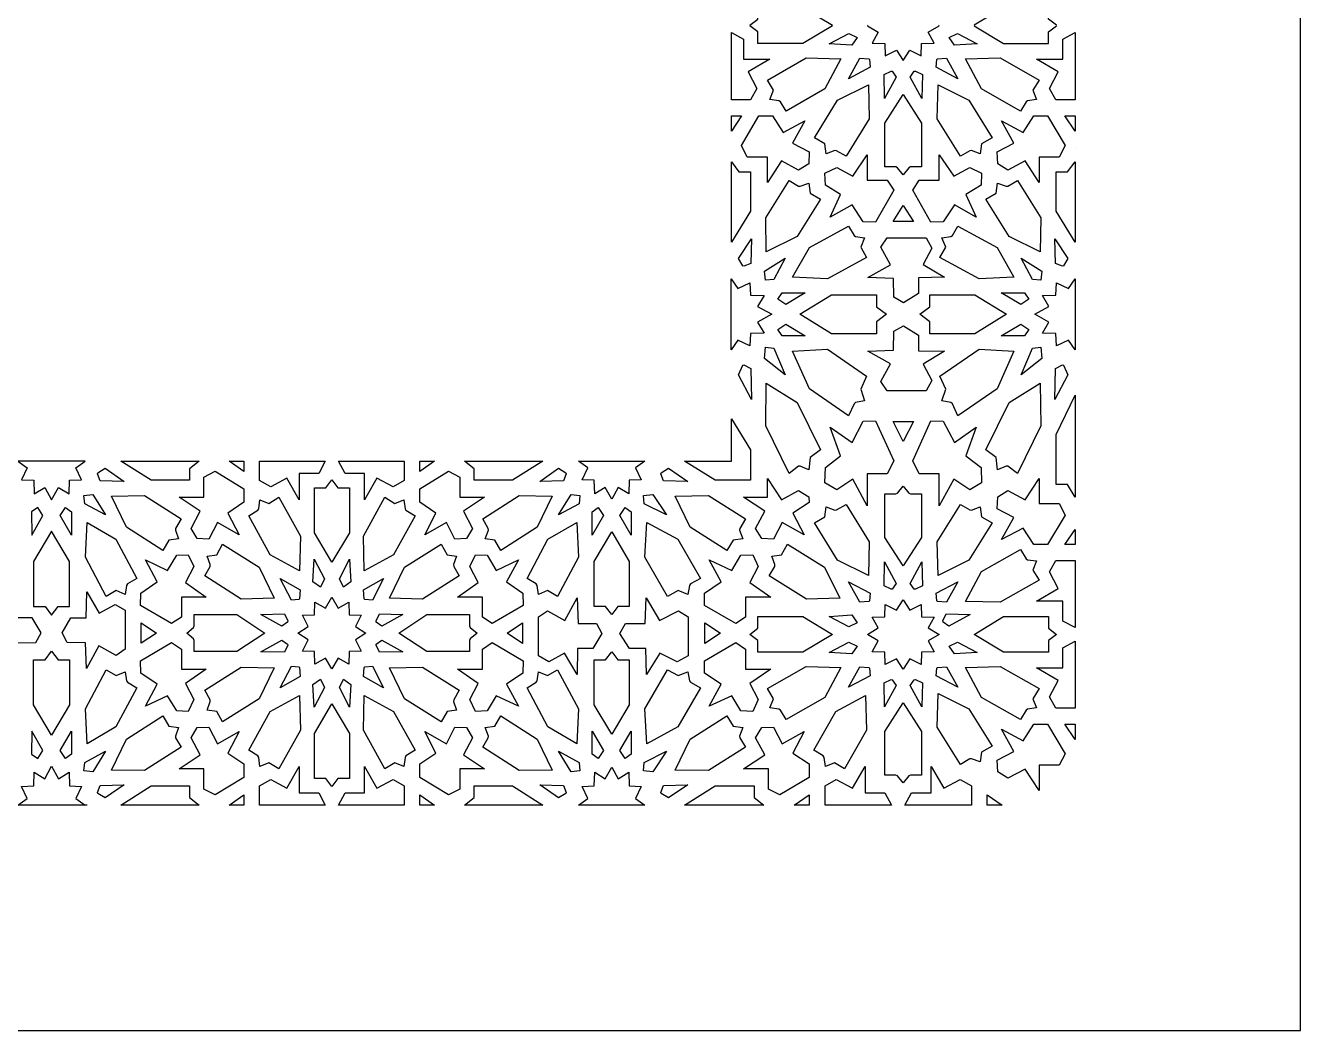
# Model space of a CAD drawing. Extents: x -332 to 332, y -268 to 268.
# Drawn here: x -7 to 332.5, y -267.5 to 0 of the extents above; entities that cross this region are included whole.
import ezdxf

# ---------------------------------------------------------------- set-up
doc = ezdxf.new("R2010")
doc.units = 0
doc.layers.add('LAYER_1', color=18, linetype='CONTINUOUS')

msp = doc.modelspace()

# ---------------------------------------------------------------- linework, layer by layer
at = {"layer": 'LAYER_1'}
for points in [[(-332.5, -267.5), (332.5, -267.5), (332.5, 267.5), (-332.5, 267.5)], [(185.9876315055893, -7e-15), (185.9205435360328, 0.0514788975130003), (188.050703676461, 1.693065325523378), (188.0507036764611, 4.832102821401214), (200.0237140866926, 4.832102821401214), (207.8636909034786, 0.0548137879919182), (207.7737374401398, 0), (207.8636909034786, -0.0548137879919182), (200.0237140866926, -4.832102821401214), (188.0507036764611, -4.832102821401214), (188.050703676461, -1.693065325523378), (185.9205435360328, -0.0514788975130003)], [(245.6813207190692, -4.1e-15), (245.5913635854922, -0.0548153697080451), (253.4312441591221, -4.832102821401342), (265.4044475045564, -4.832102821401342), (265.4044475045564, -1.692620921324483), (267.5345109529575, -0.0581502602018205), (267.4590538437101, 0), (267.5345109529575, 0.0581502602018205), (265.4044475045564, 1.692620921324483), (265.4044475045564, 4.832102821401342), (253.4312441591221, 4.832102821401342), (245.5913635854922, 0.0548153697080451)], [(180.971105368795, -1.881183760866904), (184.2408530571612, -3.649492599642983), (184.2408530571612, -8.97608870566733), (191.240650770577, -8.97608870566733), (185.4902141447458, -12.34045475152913), (187.7749147148482, -16.75809086532134), (186.0685027672475, -19.79408119709528), (180.971105368795, -19.79408119709528)], [(207.0493998069454, -4.857033041159426), (212.2385578662287, -2.099268055952201), (214.4992640702264, -3.205437958817626), (213.0388655012428, -5.261665062527747)], [(238.9557904187445, -3.205437958817626), (241.2164966227419, -2.099268055952066), (246.4056546820246, -4.857033041158367), (240.4161889877279, -5.261665062527605)], [(265.6801389190037, -16.7580893439218), (267.9647414317977, -12.3404534524684), (262.2143070263467, -8.976088705667472), (269.2141047397627, -8.976088705667472), (269.2141047397627, -3.649492599643068), (272.483852428128, -1.881183760866989), (272.483852428128, -19.79408119709528), (267.3865517217241, -19.79408119709528)], [(194.0342986024805, -20.29324649563694), (193.6415143228971, -20.03405451183733), (191.2133463964148, -19.70178028902767), (192.197387273762, -17.24063782463936), (190.5683369253959, -14.5338095555137), (200.8957568383972, -8.644186869766337), (210.1455540262978, -8.90847552290569), (205.8620619004514, -16.88736439820317), (195.5304372768, -22.77947519703481)], [(215.1799506115522, -8.700056371667053), (217.5615598523819, -8.862588008912084), (217.7699191850411, -9.070740328194397), (217.9273155803604, -11.12516144225045), (212.1905414448879, -14.15780407347813)], [(235.5276422165644, -11.12516144225045), (235.6850386118827, -9.070740328196237), (235.8933979445429, -8.862588008912084), (238.2750071853717, -8.700056371667053), (241.2644163520357, -14.15780407347784)], [(247.5928965626329, -16.88736477811396), (243.3094979064284, -8.90847559594416), (252.559297315618, -8.644186879336623), (262.8866247150546, -14.53381102282804), (261.2576681300878, -17.24064011280398), (262.2417077398835, -19.70177940697268), (259.8134453918723, -20.03405511486945), (259.4206586268946, -20.29324743876846), (257.9245205201238, -22.77947519703494)], [(221.6352159573361, -13.02485693026256), (223.501044698535, -12.1202263907311), (223.7762227076799, -12.18901335488764), (224.889443664254, -13.70712556462189), (221.745401121704, -19.44907575523222)], [(228.5656084626862, -13.70711583185602), (229.6789361070279, -12.18900493582719), (229.9541121817844, -12.12022854316228), (231.8198414673629, -13.02486242623556), (231.7095391934348, -19.44907492033811)], [(208.9661207400565, -33.33001269789918), (208.5050327432721, -33.29004962302562), (206.2061232333069, -34.1394977600746), (205.8505654366934, -31.51879990503363), (203.0837655531632, -29.91034980549333), (209.2189603051975, -19.90916039544842), (217.4588279544234, -15.80245418489673), (217.6525257696147, -24.80617159781465), (211.5147065361979, -34.81157444908631)], [(235.8025291631699, -24.80617292200162), (235.9963206449572, -15.80245540341612), (244.2359970904795, -19.90915974136151), (250.3711922437607, -29.91034980549345), (247.6043923602303, -31.51879990503363), (247.2488345636168, -34.13949776007475), (244.9499250536521, -33.29004962302572), (244.4888370568675, -33.33001269789918), (241.9402521727583, -34.81157391889728)], [(225.2045075382787, -37.84356873841901), (224.7824931185514, -37.64249191650248), (221.8167268431209, -37.64249191650248), (221.8167268431209, -25.99271434552971), (226.72752598832, -18.35550482063434), (231.6382309538023, -25.99271361562006), (231.6382309538023, -37.64249191650248), (228.6724710812335, -37.64249191650248), (228.2504473888191, -37.84358014080777), (226.7275239087134, -39.71633204613077)], [(180.971105368795, -24.07205741129861), (183.6911070045844, -24.07205741129861), (180.971105368795, -28.10822694954074)], [(190.57388264664, -35.02037177736378), (185.1907297824741, -35.02037177736378), (183.6497859293071, -31.95626954588663), (188.3194767575806, -24.07490046415838), (191.9145743110458, -24.07490046415838), (194.7892720228717, -28.48531249324494), (200.5658929867346, -25.40360974231051), (197.2540985860544, -31.35270946499008), (201.7258956721143, -33.666372288226), (201.5797249430616, -36.82467169883842), (198.8836318322359, -38.50790893188822), (194.2946795924298, -36.04645791974218), (190.57388264664, -41.78329091867158)], [(259.1602767748897, -36.04645868656213), (254.5713259646878, -38.50790893188822), (251.8752352746516, -36.82467321019703), (251.7291560138183, -33.66637373848847), (256.2009575716717, -31.3527086015925), (252.8890749305308, -25.40361514129469), (258.6656857740515, -28.48531249324506), (261.5403834858781, -24.07490046415851), (265.1354810393433, -24.07490046415851), (269.8051718676176, -31.95626954588677), (268.2642280144489, -35.02037177736378), (262.8811718423307, -35.02037177736378), (262.8811718423307, -41.7833018271955)], [(269.7639425134169, -24.07205741129861), (272.4838524281282, -24.07205741129861), (272.483852428128, -28.1082139971876)], [(272.4999999999999, -32.79613281139472), (272.4999999999999, -32.80128528762274), (272.4999609812858, -32.79870906314147)], [(272.4999999999999, -32.80967864528773), (272.4999999999999, -32.81483112151574), (272.4999609812858, -32.81225486976899)], [(180.971105368795, -36.27505507218713), (182.9927410066467, -38.93315326616202), (186.0347806077933, -38.93315326616202), (186.0347806077933, -49.44176560055145), (180.971105368795, -57.70889799228567)], [(216.0608730442137, -52.24897964977814), (213.1050068932585, -47.75236848637277), (207.2642183524232, -51.01148256437129), (210.0573399591494, -44.94368230389384), (206.0158223883444, -42.46217449469171), (205.8699861486695, -39.29649333954566), (209.0197464423805, -37.77920423142616), (213.2755579542942, -40.06384163510465), (217.1477673849621, -34.40938504488052), (217.1477673849621, -41.18897814330479), (222.4408202540873, -41.18897814330479), (224.1965082519094, -43.86651281805365), (219.3765641940374, -52.30611685437434)], [(229.2584508064313, -43.86651502676384), (231.0142318234576, -41.18897814330479), (236.3071904119617, -41.18897814330479), (236.3071904119617, -34.40937516368162), (240.1794986775562, -40.06384201721335), (244.4352122081977, -37.77920464264477), (247.5849745352082, -39.29649473023676), (247.4392297162896, -42.46217491518799), (243.3976172116853, -44.94368094377462), (246.1907394445012, -51.01148256437142), (240.3499509036644, -47.75236848637277), (237.3940847527103, -52.24897964977814), (234.0783936028866, -52.30611685437434)], [(267.4202738811774, -49.44176626974796), (267.4202738811774, -38.93315326616215), (270.4622167902768, -38.93315326616215), (272.4838524281282, -36.27505507218743), (272.4838524281287, -57.70888948527497)], [(190.1242231444866, -51.22911606670586), (196.3337643851189, -41.26569772781188), (198.8715161469725, -42.7645128207386), (199.3323864839603, -42.80764303061038), (201.6372912699267, -41.97370821038619), (201.9740574950924, -44.59691313499665), (204.7291586950658, -46.22413015634434), (198.5222877176909, -56.1834164743149), (190.2533854206067, -60.23384224020909)], [(254.932766971392, -56.18341679540639), (248.725895793905, -46.22413015634451), (251.4809998630503, -44.5969114404073), (251.8176730253479, -41.97371056154657), (254.1225779614359, -42.80764543608676), (254.5834342559689, -42.76452351950992), (257.1213834645554, -41.26569436723894), (263.3308308911488, -51.22911474817471), (263.2015749320801, -60.23384226084954)], [(226.7289500189274, -47.94478942988702), (229.4960960400268, -52.1596700867163), (224.0211431192606, -52.1596700867163)], [(197.2928901978477, -66.94719957978548), (201.7474329153374, -59.05760038798077), (212.2036898094419, -53.37791061856824), (213.6456498009569, -55.89359499577175), (214.0333189691848, -56.16120281355056), (216.453540968709, -56.5431084690659), (215.4164744991765, -58.98337267119392), (216.9869276823653, -61.72315487851264), (206.5346324086611, -67.4004091220852)], [(236.4681229012604, -61.72315344686957), (238.0384807841814, -58.98337305582058), (237.0015070328614, -56.54310949276261), (239.4217293862835, -56.16120378140356), (239.8094056109301, -55.89358365242657), (241.2512714658345, -53.37791250795946), (251.707525547409, -59.05760074964714), (256.1621616957717, -66.94719958173698), (246.9203257475313, -67.40040912632905)], [(184.0250657019683, -64.00584203507235), (182.8649353283853, -62.00886436579152), (186.3409916264272, -56.82500309811385), (186.183673888485, -63.33198784624048), (184.3009951215002, -64.10057376376696)], [(224.1955476074414, -72.3514042732218), (224.1428315458037, -67.3527331456667), (217.318706992868, -67.06880118802468), (223.3330477709297, -63.74343585384806), (220.7714329245033, -58.96877084097534), (222.4340265288433, -56.49835923618397), (232.7949631619733, -56.49835923618397), (234.3766054696171, -59.29240159883182), (232.0292459042465, -63.64923418399484), (237.747515778315, -67.02877451459402), (230.8156532491028, -67.1998055643707), (230.7842220864822, -71.3550567888153), (226.8285712835058, -73.79571739824348)], [(267.2713806004847, -63.33198784624022), (267.1140622588577, -56.82497812841214), (270.590017069087, -62.0088608313458), (269.4299943827669, -64.00583449603744), (269.1540600771833, -64.10057405349939)], [(189.8164448817948, -65.4085847712136), (195.2824622919468, -61.95139127341292), (192.2899744674386, -67.59781492831847), (190.0742833272867, -67.81625819547148)], [(261.1650826667509, -67.59781518910849), (258.1724689215153, -61.95137445967855), (263.6385055788687, -65.40858013111335), (263.3807833357848, -67.81625939570759)], [(180.9550544889694, -67.42538814636015), (182.7265829565269, -69.99575760928128), (185.9333637053574, -68.44970052752016), (186.059283854079, -71.7427409782856), (189.6796966567703, -71.85646763853148), (187.9761078031534, -74.75757109026428), (191.7186038446982, -76.87631652447557), (187.9761078031534, -78.99506195868717), (189.6796966567703, -81.89616541042025), (186.0592838540791, -82.00989207066597), (185.9333637053574, -85.30293252143113), (182.7265829565269, -83.75687543967173), (180.9550544889694, -86.32724490259152)], [(270.728472416718, -83.75687672269486), (267.5215942056862, -85.30293550587906), (267.3956739428434, -82.00989207066597), (263.7752611401531, -81.89616541042041), (265.4788499937699, -78.99506195868732), (261.7363539522245, -76.87631652447557), (265.4788499937699, -74.75757109026442), (263.7752611401531, -71.85646763853163), (267.3956739428434, -71.7427409782856), (267.5215942056862, -68.4496975430723), (270.728472416718, -69.99575632625744), (272.4999999999999, -67.42538814636043), (272.4999999999999, -86.32724490259166)], [(193.3092167546442, -72.83613480309597), (194.4795793204883, -71.17856226904036), (200.6554914376627, -71.194212337241), (195.4470038923746, -74.25228420173997)], [(252.7994663592613, -71.194212337241), (258.9753784764353, -71.17856226904036), (260.1457410422801, -72.83613480309597), (258.0079539045494, -74.25228420174012)], [(199.1898954904489, -76.87631652447543), (207.6627627259149, -71.71245220256857), (219.6355570658859, -71.71245220256857), (219.6355570658859, -74.85151096993343), (222.2618649819603, -76.87631652447543), (219.6355570658859, -78.90112207901757), (219.6355570658859, -82.04018084638285), (207.6627627259151, -82.04018084638285)], [(233.8194974230846, -82.04018084638285), (233.8194974230846, -78.9011200517109), (231.1930779816075, -76.87631652447557), (233.8194974230846, -74.8515129972405), (233.8194974230846, -71.71245220256857), (245.7922917630547, -71.71245220256857), (254.2651589985215, -76.87631652447557), (245.7922917630547, -82.040180846383)], [(193.3092167546444, -80.91649824585603), (195.4470038923746, -79.50034884721204), (200.6554914376625, -82.55842071171043), (194.4795793204883, -82.57407077991107)], [(220.7714329245033, -94.7838622079762), (223.3330477709297, -90.00919719510235), (217.3187069928683, -86.6838318609265), (224.1428315458037, -86.39989990328485), (224.1955476074414, -81.4012287757292), (226.8285712835058, -79.95691565070649), (230.7842220864822, -82.3975762601357), (230.8156532491028, -86.5528274845818), (237.7475157783145, -86.72385853435742), (232.0292459042465, -90.1033988649563), (234.3766054696171, -94.46023145011927), (232.7949631619733, -97.25427381276754), (222.4340265288433, -97.25427381276754)], [(252.7994663592611, -82.55842071171057), (258.0079539045494, -79.500348847211), (260.1457410422801, -80.91649824585588), (258.9753784764354, -82.57407077991122)], [(189.8164448817948, -88.64923823338063), (190.0742833272867, -85.60212845710119), (192.2899744674386, -85.87858647179574), (195.2824622919468, -93.0246024333175)], [(201.7474329153374, -96.6869340471772), (197.2928901978478, -86.70199398593125), (206.5346324086612, -86.1284198403969), (216.9869276823653, -93.31345446083948), (215.4164744991765, -96.78087535965636), (216.4535409687088, -99.86923145981893), (214.0333189691849, -100.3525646414748), (213.6456498009569, -100.6912444597372), (212.2036898094419, -103.8750510269316)], [(239.8094056109301, -100.6912588156777), (239.4217293862832, -100.3525634165763), (237.0015070328615, -99.869230164246), (238.0384807841814, -96.78087487287871), (236.4681229012604, -93.31345627270099), (246.9203257475313, -86.12841983502538), (256.1621616957717, -86.70199398346041), (251.707525547409, -96.68693358945939), (241.2512714658346, -103.8750486357513)], [(261.1650826667509, -85.87858614174596), (263.3807833357848, -85.60212693810509), (263.6385055788685, -88.64924410581209), (258.1724689215153, -93.02462371249008)], [(182.8649353283853, -92.95186548324376), (184.0250657019683, -90.42452513975242), (184.3009951215002, -90.3046343050067), (186.183673888485, -91.27734332758878), (186.3409916264272, -99.51247050071387)], [(267.2713806004847, -91.27734332758777), (269.154060077183, -90.30463393832416), (269.4299943827667, -90.42453468102264), (270.590017069087, -92.9518699563757), (267.1140622588577, -99.51250210193373)], [(190.1242231444866, -106.594528187009), (190.2533854206067, -95.19830273568863), (198.5222877176909, -100.3244514172334), (204.7291586950659, -112.9287516510181), (201.9740574950924, -114.9881293240544), (201.6372912699267, -118.3080120334073), (199.3323864839602, -117.2525985716471), (198.8715161469725, -117.3071834180924), (196.3337643851189, -119.2040578348955)], [(254.5834342559689, -117.3071698779128), (254.1225779614361, -117.2525955273181), (251.8176730253479, -118.3080090578194), (251.4809998630503, -114.9881314686969), (248.725895793905, -112.9287516510181), (254.932766971392, -100.3244510108647), (263.2015749320801, -95.1983027095647), (263.3308308911488, -106.5945298557204), (257.1213834645554, -119.204062087978)], [(270.4622167902768, -122.1560856975996), (267.4202738811774, -122.1560856975997), (267.4202738811774, -108.8565671267895), (272.4838524281287, -98.39383920117555), (272.4838524281282, -125.5201287241858)], [(186.0347806077931, -121.0347806077921), (176.6325831175419, -121.0347806077921), (168.4700258872427, -115.9711053687946), (180.971105368795, -115.9711053687946), (180.971105368795, -104.6844024597041), (186.0347806077933, -112.9151216835566)], [(213.2755579542941, -120.725106085407), (209.0197464423806, -123.6165036054633), (205.8699861486695, -121.6962487950671), (206.0158223883444, -117.6898175659633), (210.0573399591494, -114.5492642711718), (207.2642183524231, -106.8699613773792), (213.1050068932585, -110.9946396950535), (216.0608730442137, -105.3038065039365), (219.3765641940374, -105.2314946476187), (224.1965082519094, -115.9125113120465), (222.4408202540873, -119.3011528119914), (217.1477673849621, -119.3011528119914), (217.1477673849621, -127.8812883907082)], [(224.0211431192604, -105.4168351397873), (229.4960960400269, -105.4168351397873), (226.7289500189274, -110.7511150823583)], [(236.3071904119617, -119.3011528119914), (231.0142318234577, -119.3011528119914), (229.2584508064313, -115.9125085167402), (234.0783936028866, -105.2314946476187), (237.3940847527103, -105.3038065039365), (240.3499509036644, -110.9946396950535), (246.1907394445014, -106.8699613773791), (243.3976172116853, -114.5492659925164), (247.4392297162896, -117.6898170337897), (247.5849745352082, -121.6962470350314), (244.4352122081976, -123.6165030850303), (240.1794986775562, -120.7251056018173), (236.3071904119617, -127.8813008961827)], [(-2.2e-15, -126.289462596621), (1.82779182874973, -122.9762044951995), (4.654736109942988, -124.6797933488165), (4.765555643664985, -121.0593805461261), (7.97442098120877, -120.9334602832831), (6.467883173016283, -117.7265820722513), (8.97254657010398, -115.9550544889696), (0, -115.9550544889696), (-8.97254657010398, -115.9550544889696), (-6.467883173016283, -117.7265820722513), (-7.97442098120877, -120.9334602832831), (-4.765555643664985, -121.0593805461261), (-4.654736109942988, -124.6797933488165), (-1.82779182874973, -122.9762044951995)], [(12.96130972922055, -121.1836738884845), (12.21237043099647, -119.3009944117864), (12.30468821787541, -119.0250601062027), (14.25061444043773, -117.8650374198825), (19.30198465361508, -121.3409922301117)], [(18.44066819353808, -115.9712020608406), (39.32660233074229, -115.9712020608412), (36.73645150939998, -117.9928376986925), (36.7364515093999, -121.0347806077921), (26.49646388813437, -121.0347806077921)], [(38.79103375211805, -136.5798192143178), (37.15082557736581, -133.8837285242815), (39.54935524383067, -129.2947777140797), (33.95915958954377, -125.5738826466386), (40.54921290772454, -125.5738826466386), (40.54921290772454, -120.1908264745206), (43.53498932844806, -118.6498826213518), (51.21489169120328, -123.3195734496261), (51.21489169120328, -126.9146710030914), (46.9172203841421, -129.7893687149178), (49.92014215180911, -135.5659795584388), (44.12312180569695, -132.2540969172976), (41.86859950541985, -136.7258984751509)], [(47.28467933712728, -115.9712020608413), (51.21766206880484, -115.9712020608413), (51.21766206880484, -118.6911119755526)], [(62.64937805977461, -120.4903130571718), (58.34466754961488, -122.7749155699656), (55.38628293842427, -121.0685027672453), (55.38628293842427, -115.9712020608413), (72.84128370259563, -115.9712020608413), (71.11817708391452, -119.2409497492067), (65.92774156492099, -119.2409497492067), (65.92774156492099, -126.2407474626227)], [(83.31419144053172, -119.2408530571601), (78.12375592153845, -119.2408530571601), (76.40064930285806, -115.9711053687946), (93.85565006702865, -115.9711053687946), (93.85565006702865, -121.0685027672454), (90.89726693834915, -122.7749147148468), (86.59255621153348, -120.4902141447448), (83.31419144053172, -126.2406507705764)], [(98.0242709366492, -115.9711053687946), (101.9572662895854, -115.9711053687946), (98.0242709366492, -118.6911070045824)], [(105.1188120410836, -132.2540985860531), (99.3217855926709, -135.5658929867333), (102.3247126213117, -129.7892720228707), (98.0270413142505, -126.9145743110446), (98.0270413142505, -123.3194767575794), (105.7069436770055, -118.6497859293051), (108.6927200977285, -120.1907297824729), (108.6927200977285, -125.5738826466386), (115.2827627862334, -125.5738826466386), (109.6925770144039, -129.294679592428), (112.0911074280883, -133.8836318322336), (110.4508977806111, -136.5797249430602), (107.373332086842, -136.7258956721129)], [(112.5054814960541, -117.9927410066454), (109.9153306747109, -115.9711053687946), (130.8012731014679, -115.9711053687946), (122.7454684652288, -121.0347806077921), (112.5054814960541, -121.0347806077921)], [(134.9913220091118, -117.8649353283834), (136.9372521338956, -119.0250657019678), (137.0295622921302, -119.3009951214992), (136.2806232762321, -121.1836738884861), (129.9399726832523, -121.3409916264264)], [(147.4133532776313, -122.9765826112633), (144.5871968955098, -124.6796966567682), (144.4763773617887, -121.0592838540788), (141.2675149324029, -120.9333637053565), (142.7740510826623, -117.7265829565256), (140.2693864353494, -115.9550544889696), (149.1078963934221, -115.9550544889694), (149.1110875635662, -115.9550935076836), (149.1142786999316, -115.9550544889696), (157.9527886444202, -115.9550544889696), (155.4481239971073, -117.7265829565256), (156.9546601473667, -120.9333637053565), (153.7457977179797, -121.0592838540787), (153.6349781842594, -124.679696656768), (150.8088218021378, -122.9765826112633), (149.1110875398844, -126.0406764966467)], [(162.9180653561779, -121.1836738884861), (162.1592016727452, -119.3009951214995), (162.2527350916342, -119.0250657019679), (164.2244519749185, -117.8649353283835), (169.3427399454429, -121.3409916264264)], [(69.96579721918285, -135.0238103298474), (69.96579721918285, -123.050606984413), (73.02502642317042, -123.050606984413), (74.61771608939955, -120.9205435360119), (76.21733962644343, -123.0507036764597), (79.27613578627194, -123.0507036764597), (79.27613578627194, -135.02371408669), (74.62096573208431, -142.8636909034772)], [(189.0900769827364, -136.5797249430602), (187.4281318733687, -133.8836318322338), (189.858446740023, -129.2946795924282), (184.1941818588588, -125.5738826466386), (190.57388264664, -125.5738826466387), (190.57388264664, -120.5398640733806), (194.29467959243, -126.2514287866216), (198.8836318322359, -123.8008194091175), (201.5797249430616, -125.4766427050194), (201.647521745141, -126.9350706907794), (197.3239473931986, -129.7892720228707), (200.3666681189999, -135.5658929867333), (194.4928215838121, -132.2540985860531), (192.2084254581189, -136.7258956721129)], [(258.6656857740515, -133.779270614633), (252.8890749305309, -136.8473944131772), (256.2009575716714, -130.9245041547464), (251.7291560138183, -128.6210297191771), (251.8752352746516, -125.4766412003182), (254.571325964688, -123.8008194091175), (259.1602767748896, -126.2514280231783), (262.8811718423307, -120.5398532129043), (262.8811718423307, -127.2729954601926), (268.2642280144489, -127.2729954601926), (269.8051718676176, -130.3236016372126), (265.1354810393433, -138.170256672774), (261.5403834858781, -138.170256672774)], [(8.804527176611963, -127.2899718222184), (8.591666928475536, -125.0742711531845), (10.93780012959396, -124.8165489101008), (14.30663132240474, -130.2825855674539)], [(19.9271461383919, -133.5222875175773), (15.98025927398449, -125.2534795568893), (24.75480432871127, -125.1242235978206), (34.46353575991224, -131.3336710244138), (33.00302027985707, -133.8716202330004), (32.9610006630149, -134.3324765275333), (33.77361815966417, -136.6373814636214), (31.21747259426465, -136.9740546259191), (29.63184949608694, -139.7291586950645)], [(58.21869670594474, -140.8621579263365), (52.47720277784128, -130.5305339688455), (54.89987658451901, -129.0343958620749), (55.15244333023018, -128.641609097097), (55.47622527315096, -126.2133467490861), (57.87445193711608, -127.1973863588815), (60.51208797574284, -125.5684297739148), (66.25115918358728, -135.8957571733512), (65.99362632120234, -145.145556582541)], [(82.99077381254031, -135.8957568383962), (88.72984359990524, -125.5683369253945), (91.36747883866555, -127.1973872737607), (93.76570859180998, -126.2133463964136), (94.08948908760702, -128.6415143228958), (94.34205550191253, -129.0342986024791), (96.76473022761203, -130.5304372767989), (91.02323592930914, -140.8620619004509), (83.24830661307935, -145.1455540262966)], [(118.024462062461, -136.974057495092), (115.4683125547298, -136.6372912699264), (116.2809299984515, -134.3323864839591), (116.238902300311, -133.8715161469714), (114.7784005202097, -131.3337643851177), (124.4871299615691, -125.1242231444853), (133.261673711355, -125.2533854206056), (129.3147865541778, -133.5222877176899), (119.6100835093661, -139.7291586950645)], [(138.3041373973473, -124.8164448817935), (140.6502649074232, -125.0742833272861), (140.4374055747182, -127.2899744674382), (134.9353180669838, -130.282462291946)], [(157.7712054949908, -127.2899744674382), (157.5411622501364, -125.0742833272861), (160.0766901896471, -124.8164448817935), (163.7174707945464, -130.2824622919458)], [(169.9762108137911, -133.5222877176898), (165.9770209430406, -125.2533854206056), (174.8678417562965, -125.1242231444853), (184.7052277502526, -131.3337643851175), (183.2253719315793, -133.8715161469713), (183.1827872976637, -134.3323864839591), (184.0061732522931, -136.6372912699264), (181.4161505806669, -136.974057495092), (179.8095170548575, -139.7291586950645)], [(221.8167268431209, -136.2608899379483), (221.8167268431209, -124.662424634203), (224.7824931185514, -124.662424634203), (225.2045075382788, -124.4622334693349), (226.7275239087134, -122.5977188797385), (228.2504473888191, -124.4622221171687), (228.6724710812335, -124.662424634203), (231.6382309538023, -124.662424634203), (231.6382309538023, -136.2608906646425), (226.7275259883198, -143.8644608346713)], [(-2.320162371076426, -130.4471005844199), (-3.700111590543544, -128.3093134466892), (-5.315312590360016, -129.479676012534), (-5.300062575482723, -135.6555881297081)], [(2.320162371076426, -130.4471005844199), (3.700111590543544, -128.3093134466892), (5.315312590360016, -129.479676012534), (5.300062575482723, -135.6555881297081)], [(143.9266204150936, -129.4795793204871), (145.5418214149096, -128.3092167546426), (146.9217706343764, -130.4470038923741), (143.9418704299699, -135.6554914376627)], [(151.300404445393, -130.4470038923741), (152.6803536648591, -128.3092167546426), (154.2955546646756, -129.4795793204871), (154.2803046497992, -135.6554914376626)], [(209.2189603051975, -142.3176484454512), (203.0837655531631, -132.3605099797656), (205.8505654366934, -130.7591444121682), (206.2061232333069, -128.1499896057249), (208.5050327432722, -128.9956962885237), (208.9661207400566, -128.9559092338326), (211.5147065361979, -127.480873125905), (217.6525257696147, -137.4422064744181), (217.4588279544233, -146.4062663787611)], [(235.8025291631699, -137.442205156065), (241.9402521727583, -127.4808736537607), (244.4888370568676, -128.955909233833), (244.9499250536518, -128.9956962885239), (247.2488345636168, -128.149989605725), (247.6043923602303, -130.7591444121682), (250.3711922437607, -132.3605099797657), (244.2359970904795, -142.3176490966566), (235.9963206449572, -146.4062651656094)], [(8.996887066402014, -141.534728741438), (9.438511486758827, -132.2928927931977), (17.12643322769448, -136.7475289415602), (22.66093499949649, -147.203783023135), (20.20957045027113, -148.6456488780394), (19.94879133441733, -149.0333251026859), (19.57664805009659, -151.453547456108), (17.19876348342634, -150.4165737047879), (14.52901845810803, -151.9869315877089)], [(132.0431691472312, -150.4164744991743), (129.6652839578275, -151.4535409687075), (129.2931407279245, -149.0333189691827), (129.0323736085648, -148.6456498009546), (126.580996164864, -147.2036898094399), (132.1154994253383, -136.7474329153362), (139.803421516792, -132.2928901978464), (140.2450459349155, -141.53463240866), (134.7129159423919, -151.9869276823641)], [(157.9790941280925, -141.53463240866), (158.4563704253587, -132.2928901978463), (166.7649304571361, -136.7474329153362), (172.7462283993763, -147.2036898094398), (170.0969538087582, -148.6456498009546), (169.8151352315484, -149.0333189691829), (169.4129492664353, -151.4535409687075), (166.8430998832326, -150.4164744991743), (163.9578272109334, -151.9869276823641)], [(-1.44e-14, -156.9467688728079), (1.736251302495113, -154.6355570658848), (4.795070165543503, -154.6355570658848), (4.795070165543503, -142.6627627259146), (0, -134.5886183272513), (-4.795070165543503, -142.6627627259146), (-4.795070165543503, -154.6355570658848), (-1.736251302495113, -154.6355570658848)], [(147.5050406021397, -154.6355570658848), (144.4468628399108, -154.6355570658848), (144.4468628399108, -142.6627402895766), (149.1110875398845, -134.8075663660052), (153.7753122398582, -142.6627402895766), (153.7753122398582, -154.6355570658848), (150.7171344776299, -154.6355570658848), (149.1110875398844, -156.7638699947525)], [(272.483852428128, -134.1547081537601), (272.483852428128, -138.1730872032059), (269.7639425134169, -138.1730872032059)], [(40.75267339154984, -146.5148023162111), (42.19636235012055, -143.9662174321018), (42.23530387283847, -143.5051294353174), (41.40756966992131, -141.2062199253525), (43.96127619480101, -140.8506621287389), (45.52861044748427, -138.0838622452086), (55.27414607808393, -144.2190573984898), (59.2758731918718, -152.4587338440122), (50.50231231336031, -152.6525253257994)], [(89.96605862621001, -152.4588279544211), (93.9677875647351, -144.2189603051947), (103.7133225579696, -138.0837655531627), (105.2806568106519, -140.8505654366917), (107.8343633355322, -141.2061232333062), (107.006629132615, -143.5050327432706), (107.0455706553329, -143.9661207400552), (108.4892601305401, -146.5147065361967), (98.73961940175452, -152.6525257696136)], [(191.0777095417217, -146.5147065361967), (192.5405302649487, -143.9661207400552), (192.579987826567, -143.5050327432706), (191.7412847909459, -141.2061232333064), (194.3288321062014, -140.8505654366917), (195.9169361025394, -138.0837655531627), (205.7916153821622, -144.2189603051947), (209.8463737776074, -152.4588279544211), (200.9565489646106, -152.6525257696136)], [(23.70533298251151, -154.3766608860828), (23.76100962295705, -151.0609697362591), (28.1426766074771, -148.105103585305), (24.96687331130418, -142.2643150444679), (30.87956735208823, -145.057437277284), (33.29764012783354, -141.0158247726799), (36.38239792562533, -140.870079953761), (37.86090243516531, -144.0198422807717), (35.63466587790643, -148.2755558114131), (41.14459098079701, -152.1478640770076), (34.53829093294657, -152.1478640770076), (34.53829093294657, -157.4408226655119), (31.92919832170011, -159.1966036825381)], [(69.54721562043203, -148.0388655012415), (69.94150427570662, -142.0493998069451), (72.62877416577027, -147.2385578662274), (71.55088062182773, -149.499264070225)], [(76.61315883968344, -147.2385578662275), (79.30042872974691, -142.0493998069443), (79.69471738502091, -148.0388655012415), (77.69105238362583, -149.499264070225)], [(114.7036420725065, -157.4408202540869), (114.7036420725065, -152.1477673849605), (108.097351653268, -152.1477673849605), (113.6072667552053, -148.2755579542927), (111.3810301695799, -144.0197464423795), (112.859533724686, -140.8699861486693), (115.9442924678722, -141.0158223883432), (118.3623669787172, -145.0573399591468), (124.2750596941486, -142.264218352421), (121.099256397974, -148.1050068932584), (125.4809233824956, -151.0608730442125), (125.536600022942, -154.3765641940361), (117.3127325315038, -159.196508251908)], [(173.8044644992426, -154.3765641940361), (173.8608789462854, -151.0608730442125), (178.3006101885719, -148.1050068932583), (175.0827223017941, -142.264218352421), (181.0737678713176, -145.0573399591468), (183.5238858264015, -141.0158223883432), (186.6495226708771, -140.8699861486693), (188.1476188175317, -144.0197464423795), (185.8918809541029, -148.2755579542928), (191.4748114476425, -152.1477673849605), (184.7809768697238, -152.1477673849605), (184.7809768697238, -157.4408202540869), (182.1373116925936, -159.196508251908)], [(243.3094979064284, -153.2698799526352), (247.5928965626329, -145.3261343507949), (257.9245205201238, -139.4599761479138), (259.4206586268946, -141.9352531406107), (259.8134453918724, -142.1933038336325), (262.2417077398833, -142.5241160097307), (261.2576681300878, -144.9744150422393), (262.8866247150546, -147.6693217125173), (252.559297315618, -153.5330045909444)], [(269.2141047397626, -158.5056993872978), (269.2141047397626, -153.2025646496241), (262.2143070263468, -153.2025646496241), (267.9647414317977, -149.8530184847134), (265.6801389190037, -145.4548403822166), (267.3865517217241, -142.4322207693546), (272.483852428128, -142.4322207693554), (272.483852428128, -160.2662195850343)], [(221.6352159573361, -149.1716295103226), (221.745401121704, -142.7757066104091), (224.889443664254, -148.4923659762982), (223.7762227076798, -150.0037915536981), (223.5010446985347, -150.0722755408183)], [(229.6789361070279, -150.0037999356774), (228.5656084626862, -148.4923756661943), (231.7095391934348, -142.7757074416247), (231.8198414673629, -149.1716240385571), (229.9541121817842, -150.0722733978683)], [(60.87848328457582, -147.1906381369336), (66.19671784963784, -150.1800473035977), (66.03834091132174, -152.5616565444267), (65.83550946514731, -152.7700158770867), (63.83360428797479, -152.927412272405)], [(83.40642354030514, -152.7699191850411), (83.20359209413083, -152.561559852381), (83.04521515581558, -150.1799506115512), (88.363449720877, -147.1905414448879), (85.40832871747789, -152.9273155803593)], [(212.1905414448879, -148.0436725127312), (217.9273155803603, -151.0629576555305), (217.7699191850411, -153.1083299268459), (217.5615598523816, -153.3155654245529), (215.1799506115522, -153.477381179735)], [(235.8933979445428, -153.3155654245529), (235.6850386118827, -153.1083299268448), (235.5276422165644, -151.0629576555305), (241.2644163520357, -148.0436725127314), (238.2750071853717, -153.477381179735)], [(-9.043344334516405, -164.3122229431658), (-4.172451244108395, -164.2595068815278), (-2.765058230738001, -161.6264832054634), (-5.14332969432018, -157.6708324024872), (-9.192362719615119, -157.6394012398666), (-9.359021805068867, -150.7075387106545), (-12.65217296965046, -156.425808584723), (-16.89763445203392, -154.0784490193524), (-19.62025438266014, -155.6600913269961), (-19.62025438266014, -166.021027960126), (-17.21299243059658, -167.6836215644661), (-12.56037932068186, -165.1220067180396), (-9.320018309525747, -171.1363474961012)], [(9.043344334516405, -164.3122229431658), (4.172451244108395, -164.2595068815278), (2.765058230738001, -161.6264832054634), (5.14332969432018, -157.6708324024872), (9.192362719615119, -157.6394012398666), (9.359021805068867, -150.7075387106545), (12.65217296965046, -156.425808584723), (16.89763445203392, -154.0784490193524), (19.62025438266014, -155.6600913269961), (19.62025438266014, -166.021027960126), (17.21299243059658, -167.6836215644661), (12.56037932068186, -165.1220067180396), (9.320018309525747, -171.1363474961012)], [(72.92642054378534, -168.3992997570278), (70.10066764153107, -169.9841362458806), (69.98997020868781, -166.6130280718667), (66.78919788011325, -166.4960552977176), (68.29305674299616, -163.5162930693882), (65.57602057969763, -161.7275306995178), (68.29305827251325, -159.9388611422285), (66.78919788011325, -156.9590958832966), (69.98997047500696, -156.8421230994158), (70.10066763416354, -153.470835825798), (72.92698743887705, -155.0561777901618), (74.61746440238792, -152.189161846357), (76.31551246166772, -155.0557547319404), (79.14126536392173, -153.4709182430876), (79.25196279676587, -156.8420264171015), (82.45273512533984, -156.9589991912503), (80.94887626245789, -159.9387614195784), (83.66591242575628, -161.7275237894509), (80.94887473294042, -163.5161933467406), (82.45273512533984, -166.4959586056709), (79.25196253044564, -166.6129313895526), (79.14126537129012, -169.9842186631697), (76.31494556658092, -168.3988766988069), (74.62446860304757, -171.2658926425831)], [(136.5897600358023, -167.0292459042453), (132.3442985534202, -169.3766054696148), (129.6216786227934, -167.7949631619718), (129.6216786227934, -157.4340265288422), (132.028940574857, -155.7714329245029), (136.6815536847717, -158.3330477709274), (139.9219146959279, -152.3187069928675), (140.1985886709369, -159.1428315458026), (145.0694817613453, -159.1955476074401), (146.4768747747147, -161.8285712835044), (144.098603311134, -165.7842220864798), (140.0495702858378, -165.8156532491018), (139.8829112003839, -172.747515778313)], [(158.1903503226526, -165.8156532491018), (153.8144430799503, -165.7842220864798), (151.2441762390587, -161.8285712835046), (152.7651866240215, -159.1955476074401), (158.0293018385883, -159.1428315458026), (158.3283114153304, -152.3187069928674), (161.830263394754, -158.3330477709274), (166.8584771134302, -155.7714329245029), (169.4600748147341, -157.4340265288422), (169.4600748147341, -167.7949631619718), (166.5176606138315, -169.3766054696148), (161.9294674493633, -167.0292459042454), (158.3704636224319, -172.7475157783127)], [(224.9388611422287, -168.5498496339077), (221.9590958832984, -170.0863631419488), (221.8421230994167, -166.8160926081441), (218.4708358257996, -166.7029918966646), (220.0561777901626, -163.8153045954195), (217.1891618463866, -162.0881225360843), (220.0557547319415, -160.3532049908493), (218.4709182430886, -157.4660969011341), (221.8420264171025, -157.3529959100256), (221.9589991912517, -154.0827256483238), (224.9387614195813, -155.6192375936374), (226.7275237894516, -152.8432067946076), (228.5161933467409, -155.6192391563643), (231.4959586056729, -154.0827256483237), (231.6129313895536, -157.3529961821282), (234.9842186631711, -157.4660968936063), (233.3988766988076, -160.353784194855), (236.2658926426126, -162.0809662541711), (233.3992997570287, -163.8158837994238), (234.9841362458816, -166.702991889137), (231.6130280718679, -166.8160928802455), (231.496055297719, -170.0863631419488), (228.5162930693909, -168.5498511966354), (226.7275306995184, -171.3258819956658)], [(23.84803621913132, -158.9589584489427), (27.95517440533251, -161.7261044700419), (23.84803621913132, -164.4339113697087)], [(37.99412045574395, -163.672561370418), (37.79818364023407, -163.2505469506906), (35.97329265966554, -161.727530580256), (37.79817252931775, -160.2046071001503), (37.99412045574395, -159.782583407736), (37.99412045574395, -156.8168235351669), (49.34610244906738, -156.8168235351669), (56.7880858483019, -161.7275285006494), (49.34610173781655, -166.6383276458483), (37.99412045574395, -166.6383276458483)], [(55.72247002629675, -156.7455152955346), (61.98246422282288, -156.6352130216066), (62.86397349158044, -158.5009423071853), (62.79695518866247, -158.7761183819417), (61.31765085252016, -159.8894460262832)], [(86.44498602064, -158.7762227076792), (86.37795741646214, -158.5010446985333), (87.25946342714761, -156.6352159573349), (93.51946379270832, -156.745401121703), (87.92429163690579, -159.889443664253)], [(92.45384715715069, -161.7275259883188), (99.8958312676381, -156.8167268431189), (111.2478125497097, -156.8167268431189), (111.2478125497097, -159.78249311855), (111.4437493652196, -160.2045075382773), (113.2686403457884, -161.7275239087122), (111.443760476136, -163.2504473888176), (111.2478125497097, -163.672471081232), (111.2478125497097, -166.6382309538012), (99.8958305563863, -166.6382309538012)], [(121.2867586001212, -161.728950018927), (125.3938967863222, -159.0211431192595), (125.3938967863222, -164.4960960400246)], [(173.9490587872686, -159.0211431192594), (178.1106232754154, -161.728950018927), (173.9490587872686, -164.4960960400246)], [(188.0506069844141, -163.7151369040269), (185.9205435360328, -162.087865384229), (188.050703676461, -160.4535094394585), (188.050703676461, -157.3282980556954), (200.0237140866924, -157.3282980556954), (207.8636909034786, -162.0845451825103), (200.0238103298501, -166.8407907345773), (188.0506069844141, -166.8407907345773)], [(207.0493998069456, -157.3034776428505), (213.0388655012429, -156.9006278517675), (214.4992640702264, -158.9477981581275), (212.2385578662286, -160.0490958576137)], [(237.3755122955995, -158.7761183819416), (237.307605890498, -158.5009423071852), (238.2007965995806, -156.6352130216066), (244.5437459631517, -156.7455152955346), (238.8744198349495, -159.8894460262832)], [(245.5913635854922, -162.084543607762), (253.4312441591221, -157.3282980556955), (265.4044475045564, -157.3282980556955), (265.4044475045563, -160.4539518862482), (267.5345109529572, -162.0812234060282), (265.4043508125096, -163.7155793508134), (265.4043508125097, -166.8407907345773), (253.4313404022791, -166.8407907345773)], [(33.29764053758174, -182.439232100625), (30.87956602673663, -178.39771452982), (24.96687331130418, -181.1908361365462), (28.14267660747719, -175.3500475957107), (23.76100962295705, -172.3941814447556), (23.70533298251151, -169.0784902949319), (31.92920047395064, -164.2585462370599), (34.53829093294657, -166.0142342348819), (34.53829093294657, -171.3072871040072), (41.14458135218573, -171.3072871040072), (35.63466625024802, -175.1794965346751), (37.86090283587201, -179.4353080465888), (36.38239928076732, -182.5850683402998)], [(55.72246921274498, -166.7096533672653), (61.31764136854767, -163.5656108247153), (62.79694698481343, -164.6788317812894), (62.86397558899023, -164.9540097904344), (61.98246957830668, -166.8198385316334)], [(86.37795951387237, -164.9541121817828), (86.44497781679048, -164.6789361070268), (87.92428215293388, -163.565608462685), (93.51946297915583, -166.7095391934326), (87.25946878263105, -166.8198414673615)], [(111.3810305702891, -179.4352122081958), (113.6072671275461, -175.1794986775551), (108.0973420246555, -171.3071904119603), (114.7036420725065, -171.3071904119603), (114.7036420725065, -166.0142318234578), (117.3127346837544, -164.2584508064294), (125.536600022942, -169.0783936028851), (125.4809233824956, -172.3940847527089), (121.099256397974, -175.3499509036629), (124.2750596941484, -181.1907394444989), (118.3623656533651, -178.397617211684), (115.9442928776203, -182.4392297162889), (112.8595350798283, -182.5849745352061)], [(183.5238854112236, -182.4392297162889), (181.0737692142328, -178.397617211684), (175.0827223017944, -181.1907394444989), (178.3006101885719, -175.3499509036631), (173.8608789462854, -172.3940847527089), (173.8044644992426, -169.0783936028851), (182.1373095118215, -164.2584508064294), (184.7809768697238, -166.0142318234578), (184.7809768697238, -171.3071904119603), (191.4748212038496, -171.3071904119603), (185.8918805768278, -175.1794986775551), (188.1476184115134, -179.4352122081958), (186.6495212977771, -182.5849745352061)], [(207.0493998069452, -166.8656111474211), (212.2385578662286, -164.1199929326579), (214.4992640702264, -165.221290632144), (213.0388655012428, -167.2684609385051)], [(238.9557904187442, -165.221290632144), (241.2164966227419, -164.1199929326579), (246.4056546820258, -166.8656111474224), (240.4161889877279, -167.2684609385051)], [(265.6801397741225, -178.7142499227555), (267.9648403442246, -174.3160715988993), (262.214403718393, -170.9665241406478), (269.2142014318093, -170.9665241406478), (269.2142014318093, -165.6633894029753), (272.4839491201747, -163.9028692052369), (272.4839491201747, -181.7368680209167), (267.3865517217238, -181.7368680209167)], [(8e-15, -188.866436161717), (-4.795070165543503, -180.7922917630543), (-4.795070165543503, -168.8194974230834), (-1.736253277979552, -168.8194974230834), (0, -166.5083834413471), (1.736253277979552, -168.8194974230834), (4.795070165543503, -168.8194974230834), (4.795070165543503, -180.7922917630543)], [(144.4468628399108, -180.7923141993924), (144.4468628399108, -168.8194974230834), (147.5050425797816, -168.8194974230834), (149.1110875398844, -166.6910945837608), (150.7171324999875, -168.8194974230834), (153.7753122398582, -168.8194974230834), (153.7753122398582, -180.7923141993924), (149.1110875398847, -188.6474881229634)], [(8.996887070538126, -181.9204220803082), (14.52901706306121, -171.468126806604), (17.1987638582218, -173.0385799897928), (19.57664904762515, -172.0015135202605), (19.94879227752938, -174.4217355197846), (20.20955939688887, -174.8094046880124), (22.66093684059002, -176.2513646795274), (17.12643358011545, -186.7076215736319), (9.438511488660453, -191.1621642911216)], [(43.96127619480101, -182.6044890522759), (41.40756966992126, -182.2489312556624), (42.23530387283847, -179.9500217456973), (42.19636235012055, -179.4889337489129), (40.75267287491375, -176.9403479527716), (50.50231360369778, -170.8025287193547), (59.27587437924329, -170.996226534546), (55.27414544071735, -179.2360941837719), (45.52861044748427, -185.3712889358061)], [(63.83360428797479, -170.527738908609), (65.835509465149, -170.6851353039282), (66.03834091132163, -170.8934946365874), (66.19671784963772, -173.2751038774171), (60.87848328457569, -176.2645130440816)], [(83.04521515581558, -173.2750071853703), (83.20359209413083, -170.8933979445404), (83.40642354030514, -170.6850386118803), (85.40832871747789, -170.527642216562), (88.363449720877, -176.2644163520335)], [(93.96778692736876, -179.2359970904778), (89.96605981358056, -170.9963206449561), (98.73962069209253, -170.8025291631695), (108.4892596139036, -176.940252172757), (107.0455706553329, -179.4888370568661), (107.006629132615, -179.9499250536506), (107.8343633355322, -182.2488345636156), (105.2806568106519, -182.6043923602281), (103.7133225579696, -185.3711922437585)], [(132.1154997777581, -186.7075255474092), (126.5809980059564, -176.2512714658334), (129.0323625551827, -174.8094056109289), (129.2931416710367, -174.4217293862822), (129.6652849553568, -172.0015070328596), (132.0431695220259, -173.0384807841801), (134.7129145473459, -171.4681229012586), (140.2450459390503, -181.9203257475299), (139.8034215186939, -191.1621616957706)], [(157.9790941236237, -181.9203257475299), (163.9578287186005, -171.4681229012586), (166.8430994781806, -173.0384807841801), (169.4129481883765, -172.0015070328595), (169.8151342123002, -174.4217293862822), (170.0969657544687, -174.8094056109289), (172.7462264096534, -176.2512714658334), (166.7649300762658, -186.7075255474092), (158.4563704233038, -191.1621616957707)], [(194.0343958620759, -182.2338356496625), (193.641609097098, -181.9757849566408), (191.2133467490864, -181.6449727805425), (192.1973863588827, -179.1946737480341), (190.568429773916, -176.4997670777549), (200.8957571733524, -170.6360841993271), (210.1455565825423, -170.8992088376364), (205.8621579263375, -178.8429544394768), (195.5305339688459, -184.7091126423579)], [(215.1800473035989, -170.6917076105375), (217.5616565444293, -170.8535233657195), (217.7700158770891, -171.0607588634267), (217.9274122724073, -173.1061311347411), (212.1906381369357, -176.1254162775409)], [(235.52773890861, -173.1061311347411), (235.6851353039282, -171.0607588634277), (235.8934946365886, -170.8535233657192), (238.2751038774181, -170.6917076105377), (241.2645130440816, -176.1254162775407)], [(247.5929925885184, -178.8429540612395), (243.3095004626729, -170.8992087649211), (252.5592976505732, -170.6360841897996), (262.8867175635748, -176.4997656169051), (261.2576672152086, -179.1946714699478), (262.2417080925558, -181.6449736587116), (259.8135401660736, -181.9757843562639), (259.4207558864902, -182.2338347106842), (257.9246172121705, -184.709112642358)], [(69.54721562043203, -175.4161889877266), (71.55088062182773, -173.955790418743), (72.62877416577027, -176.2164966227406), (69.9415042757059, -181.4056546820237)], [(76.61315883968331, -176.2164966227406), (77.69105238362583, -173.955790418743), (79.69471738502091, -175.4161889877266), (79.30042872974691, -181.4056546820235)], [(221.6352130216079, -174.9974647517159), (223.5009423071864, -174.0968153924034), (223.7761183819425, -174.1652888545946), (224.8894460262843, -175.6767131240775), (221.7455152955367, -181.3933813486465)], [(228.5656108247164, -175.6767228139742), (229.6788317812899, -174.1652972365727), (229.9540097904354, -174.0968132494529), (231.8198385316345, -174.9974592799502), (231.7096533672665, -181.3933821798636)], [(57.87445416678996, -196.2576672152073), (55.47622441364355, -197.2417080925546), (55.15244391784668, -194.8135401660722), (54.89987750354128, -194.4207558864888), (52.47720277784128, -192.9246172121694), (58.21869707614455, -182.592992588518), (65.99362639237397, -178.3095004626716), (66.25115919291251, -187.5592976505721), (60.51208940554916, -197.8867175635735)], [(82.99077382186543, -187.559297315617), (83.24830668425015, -178.3094979064271), (91.02323629950843, -182.5928965626318), (96.76473022761203, -192.9245205201234), (94.34205642093562, -194.4206586268933), (94.08948967522458, -194.8134453918713), (93.76570773230391, -197.2417077398829), (91.36748106833848, -196.2576681300866), (88.72984502971109, -197.8866247150533)], [(208.4263801948138, -196.2576681300868), (205.9963731030594, -197.2417077398829), (205.6683005195542, -194.8134453918714), (205.4123868511587, -194.4206586268933), (202.9576086520463, -192.9245205201234), (208.7751867701575, -182.5928965626318), (216.6531469258209, -178.3094979064271), (216.9140925200626, -187.559297315617), (211.0989692272175, -197.8866247150533)], [(235.8025287193557, -186.7268823158525), (235.9962265345482, -177.7628224115106), (244.2360941837746, -181.8514403448214), (250.3712889358063, -191.808578810507), (247.6044890522776, -193.4099443781029), (247.2489312556628, -196.019099184547), (244.9500217456985, -195.1733925017475), (244.488933748914, -195.2131795564383), (241.9403479527727, -196.6882156643653)], [(73.02459337901026, -200.4043508125083), (69.96579721918285, -200.4043508125083), (69.96579721918285, -188.4313404022769), (74.62096727336815, -180.5913635854907), (79.27613578627194, -188.4312441591192), (79.27613578627194, -200.4044475045553), (76.21690658228424, -200.4044475045553), (74.62421691603836, -202.5345109529364)], [(225.2046071001514, -199.7068666731039), (224.782583407737, -199.5066641560699), (221.8168235351681, -199.5066641560699), (221.8168235351681, -187.9081981256281), (226.7275285006505, -180.3046279556007), (231.6383276458506, -187.9081988523238), (231.6383276458506, -199.5066641560699), (228.6725613704194, -199.5066641560699), (228.250546950692, -199.7068553209378), (226.7275305802571, -201.5713699105337)], [(15.98025929409735, -198.2016690683625), (19.92714645127493, -189.9327667712784), (29.63184949608682, -183.7258957939035), (31.21747094299225, -186.4809969938769), (33.77362045072383, -186.8177632190426), (32.96100300700203, -189.1226680050091), (33.00303070514254, -189.5835383419969), (34.46353248524343, -192.1212901038504), (24.75480304388491, -198.3308313444828)], [(114.7783972455415, -192.1213834645544), (116.2389127255965, -189.5834342559678), (116.2809323424387, -189.122577961435), (115.4683148457899, -186.8176730253466), (118.0244604111889, -186.4809998630482), (119.6100835093661, -183.7258957939034), (129.3147868670619, -189.9327669713906), (133.2616737314692, -198.2015749320788), (124.4871286767423, -198.3308308911464)], [(165.9770209226598, -198.2015749320788), (169.9762104967612, -189.9327669713906), (179.8095170548575, -183.7258957939035), (181.4161522538212, -186.4809998630481), (184.0061709308733, -186.8176730253465), (183.1827849226154, -189.122577961435), (183.2253613681421, -189.5834342559678), (184.7052310683156, -192.1213834645544), (174.8678430581489, -198.3308308911464)], [(259.1603748965413, -197.9176600036506), (254.5714226567356, -200.3682693811548), (251.8753295459089, -198.6924460852533), (251.7291588168562, -195.5480576272178), (256.2009559029162, -193.2445854951209), (252.889161502236, -187.3216890018906), (258.6657824660986, -190.3898181756382), (261.5404801779247, -185.9988321174983), (265.13557773139, -185.9988321174983), (269.8052685596641, -193.8454871530602), (268.2643247064965, -196.8960933300792), (262.8811718423307, -196.8960933300792), (262.8811718423307, -203.6292247168919)], [(269.7639474843868, -185.9960015870648), (272.4839491201747, -185.9960015870648), (272.4839491201747, -190.014393531815)], [(-2.320162371076426, -193.0080505965946), (-5.300062575482674, -187.7995630513066), (-5.315312590360016, -193.975475168481), (-3.700111590543614, -195.1458377343251)], [(2.320162371076426, -193.0080505965946), (5.300062575482674, -187.7995630513066), (5.315312590360016, -193.975475168481), (3.700111590543614, -195.1458377343251)], [(40.54921290772454, -203.2643247064952), (40.54921290772454, -197.8811718423293), (33.9591702192197, -197.8811718423293), (39.5493559910484, -194.1603748965395), (37.15082557736581, -189.5714226567335), (38.79103522484264, -186.8753295459078), (41.86860091861019, -186.7291588168551), (44.12312096437039, -191.2009559029148), (49.92014741278179, -187.8891615022347), (46.91722038414206, -193.6657824660976), (51.21489169120328, -196.5404801779236), (51.21489169120328, -200.1355777313887), (43.534989328448, -204.8052685596622)], [(98.0270413142505, -200.1354810393422), (98.0270413142505, -196.5403834858755), (102.3247126213117, -193.6656857740506), (99.32179085364359, -187.8890749305283), (105.1188111997565, -191.2009575716702), (107.3733335000338, -186.7291560138172), (110.4508992533354, -186.8752352746503), (112.0911074280883, -189.5713259646866), (109.6925777616235, -194.160276774887), (115.2827734159101, -197.8811718423293), (108.6927200977285, -197.8811718423293), (108.6927200977285, -203.2642280144486), (105.7069436770055, -204.8051718676164)], [(143.9266204150935, -193.9753784764342), (143.9418704299699, -187.799466359259), (146.9217706343764, -193.0079539045471), (145.5418214149096, -195.1457410422783)], [(151.3004044453931, -193.0079539045472), (154.2803046497991, -187.7994663592592), (154.2955546646755, -193.975378476434), (152.6803536648591, -195.1457410422783)], [(190.871553397023, -203.2642280144486), (190.871553397023, -197.8811718423293), (184.1941710883219, -197.8811718423293), (189.8584459829013, -194.160276774887), (187.4281318733687, -189.5713259646866), (189.0900754904966, -186.8752352746503), (192.2084240261995, -186.7291560138172), (194.4928224362873, -191.2009575716702), (200.3666627883113, -187.8890749305282), (197.3239473931986, -193.6656857740505), (201.6785698778469, -196.5403834858755), (201.6785698778469, -200.1354810393422), (193.8968962412864, -204.8051718676165)], [(8.591668098030485, -198.3807711616826), (8.804527430734982, -196.1650800215307), (14.30661493847002, -193.1725921970225), (10.93779560810611, -198.6386096071745)], [(134.9353016830476, -193.1724689215123), (140.4374058288419, -196.1650826667496), (140.6502660769775, -198.380783335785), (138.3041328758583, -198.638505578867)], [(157.541160986165, -198.380783335785), (157.7712052203514, -196.1650826667496), (163.7174885011404, -193.1724689215123), (160.0766950761518, -198.6385055788671)], [(55.38628293842427, -202.386551721722), (58.3446660671059, -200.6801397741211), (62.64937679392105, -202.9648403442236), (65.92774156492099, -197.2144037183925), (65.92774156492099, -204.2142014318081), (71.11817708391452, -204.2142014318081), (72.84128370259587, -207.4839491201744), (55.38628293842427, -207.4839491201744)], [(76.40064930285793, -207.483852428127), (78.12375592153856, -204.21410473976), (83.31419144053183, -204.21410473976), (83.31419144053095, -197.214307026344), (86.59255494567945, -202.9647414317966), (90.89726545583916, -200.6801389190014), (93.85565006702865, -202.3865517217225), (93.85565006702865, -207.483852428127)], [(142.7740498324362, -205.7284724167167), (141.2675120242444, -202.5215942056841), (144.476377361789, -202.3956739428426), (144.5871968955098, -198.7752611401516), (147.4133532776312, -200.4783751856578), (149.1110875398844, -197.4142813002738), (150.8088218021379, -200.4783751856577), (153.6349781842594, -198.7752611401516), (153.7457977179795, -202.3956739428424), (156.9546630555247, -202.5215942056841), (155.4481252473333, -205.7284724167168), (157.9527886444203, -207.5), (140.2693864353488, -207.5)], [(205.9052388852172, -202.3865517217225), (208.9028269336464, -200.6801389190014), (213.2645819023529, -202.9647414317966), (216.5863890887048, -197.2143070263438), (216.586389088704, -204.21410473976), (221.8456063720235, -204.21410473976), (223.5915469731178, -207.483852428127), (205.9052388852172, -207.483852428127)], [(228.9440205932733, -204.2142014318081), (234.2032378765937, -204.2142014318081), (234.2032378765937, -197.2144037183925), (237.525046345571, -202.9648403442236), (241.8868015338044, -200.6801397741212), (244.8843880800794, -202.386551721722), (244.8843880800794, -207.4839491201744), (227.1980799921787, -207.4839491201744)], [(12.30468087155626, -204.4299887870009), (12.21237071332273, -204.154059367469), (12.96130972922036, -202.2713806004844), (19.30196032219919, -202.1140628625422), (14.25061099634058, -205.5901191605839)], [(26.49646454022474, -202.420273881176), (36.7364515093999, -202.420273881176), (36.73645150939987, -205.4623134823227), (39.32660233074245, -207.4839491201744), (18.44065990398676, -207.4839491201744)], [(112.5054814960541, -205.4622167902756), (112.5054814960541, -202.420273881176), (122.745469117318, -202.420273881176), (130.8012648119151, -207.483852428127), (109.9153306747106, -207.483852428127)], [(129.9399483518384, -202.1140622588555), (136.2806232762323, -202.2713806004843), (137.0295625744567, -204.1540600771783), (136.9372447875794, -204.4299943827655), (134.9913185650163, -205.5900170690855)], [(162.2527425353009, -204.4299943827656), (162.1592013866776, -204.1540600771784), (162.9180653561778, -202.2713806004843), (169.3427645992881, -202.1140622588555), (164.2244554646539, -205.5900170690855)], [(176.6325824568114, -202.420273881176), (187.0082666709144, -202.420273881176), (187.0082666709146, -205.4622167902756), (189.6327412291992, -207.483852428127), (168.4700342866455, -207.483852428127)], [(51.21766206880484, -204.763947484385), (51.21766206880484, -207.4839491201744), (47.28466671586693, -207.4839491201744)], [(98.0242709366492, -204.7639425134159), (101.9572536683252, -207.483852428127), (98.0242709366492, -207.483852428127)], [(201.681376967485, -204.7639425134158), (201.681376967485, -207.483852428127), (197.6962757786264, -207.483852428127)], [(249.1082499978108, -207.4839491201744), (249.1082499978108, -204.763947484385), (253.0933639751833, -207.4839491201744)]]:
    msp.add_lwpolyline(points, close=True, dxfattribs=at)
for points in [[(217.1891618463864, 0.0512206080039377), (217.2738104139771, -1.03e-14), (217.1891618463864, -0.0512206080039377), (220.0557547319416, -1.793813526692375), (218.4709182430887, -4.693694346068384), (221.8420264171027, -4.807295702365046), (221.9589991912517, -8.092033824873042), (224.9387614195813, -6.548724263714114), (226.7275237894516, -9.337036380181793), (228.5161933467409, -6.548722694073639), (231.4959586056729, -8.092033824873042), (231.6129313895538, -4.807295429059756), (234.9842186631712, -4.693694353628864), (233.3988766988075, -1.793231760253732), (236.2658926426124, -0.0584085497138958), (236.169809655433, 0), (236.2658926426124, 0.0584085497138958)], [(9.446133339098308, -207.5), (-8.97254657010454, -207.5), (-6.467881922790191, -205.7284715324424), (-7.97441807305098, -202.5216907836119), (-4.765555643664879, -202.3957706348904), (-4.654736109942988, -198.7753578321989), (-1.827791828749774, -200.4789466858159), (0, -197.1656885843949), (1.827791828749774, -200.4789466858159), (4.654736109942988, -198.7753578321989), (4.765555643664879, -202.3957706348904), (7.97441807305098, -202.5216907836119), (6.467881922790191, -205.7284715324424), (8.97254657010454, -207.5), (-9.446133339098308, -207.5)]]:
    msp.add_lwpolyline(points, dxfattribs=at)

doc.saveas('drawing.dxf')
